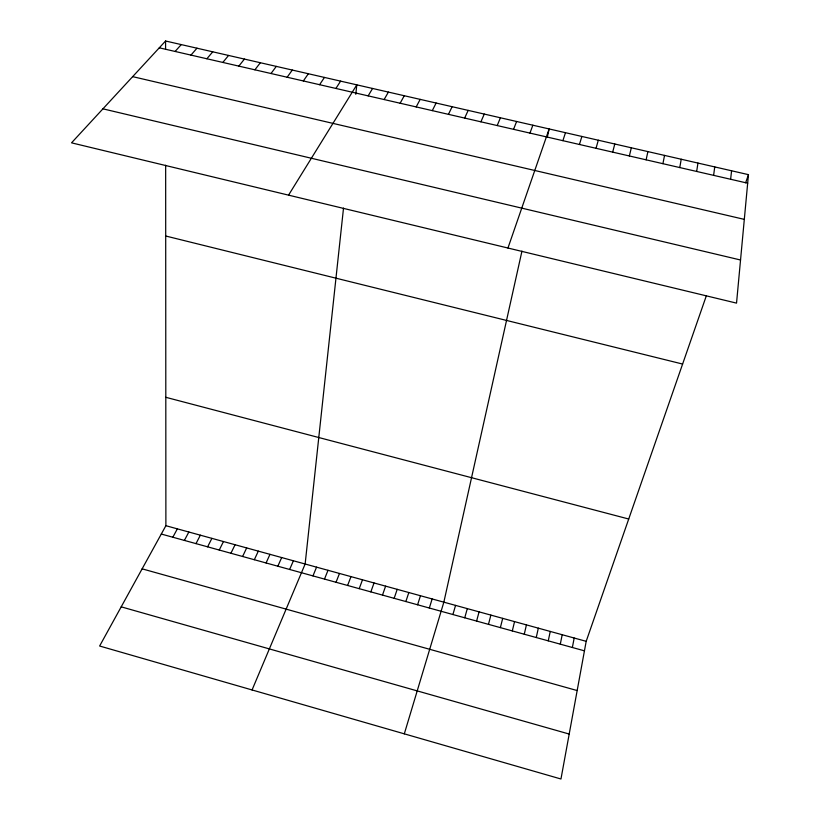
<?xml version="1.0" encoding="UTF-8"?>
<svg xmlns="http://www.w3.org/2000/svg" width="820" height="820" viewBox="0 0 820 820"><rect width="100%" height="100%" fill="white"/><g stroke="black" fill="none" stroke-linecap="round" stroke-linejoin="round"><path stroke-width="1.23" d="M748.465 174.65L736.534 303.123L71.535 142.834L165.578 41L748.465 174.65L745.636 182.788M343.518 208.095L305.142 564.006L252.068 689.958M355.788 94.31L356.803 84.849L288.548 195.139M730.62 179.262L731.583 170.775M713.615 175.347L714.743 166.911M696.662 171.452L697.963 163.067M679.77 167.567L681.225 159.234M706.42 295.569L586.187 641.322L560.962 779L99.63 646.016L165.886 525.702L165.66 165.23M572.36 647.492L574.184 638.021M662.919 163.682L664.538 155.4M560.296 644.172L562.202 634.721M548.262 640.84L550.251 631.441M646.119 159.818L647.902 151.587M521.961 251.104L443.845 602.167L404.311 733.849M547.309 137.155L549.144 128.945L507.949 248.029M536.249 637.529L538.33 628.161M524.267 634.219L526.43 624.881M629.37 155.964L631.328 147.784M512.305 630.918L514.55 621.621M500.374 627.628L502.701 618.362M612.683 152.13L614.785 143.992M488.474 624.348L490.883 615.102M476.594 621.068L479.085 611.864M596.037 148.297L598.303 140.22M464.735 617.798L467.308 608.624M452.917 614.528L455.561 605.396M579.443 144.484L581.872 136.448M429.331 608.02L432.15 598.948M417.585 604.781L420.476 595.74M562.889 140.671L565.482 132.686M405.859 601.542L408.832 592.532M394.164 598.313L397.208 589.334M382.489 595.095L385.615 586.146M370.835 591.876L374.043 582.969M529.956 133.096L532.856 125.214M359.211 588.668L362.502 579.791M347.608 585.47L350.981 576.624M336.036 582.272L339.48 573.457M513.556 129.324L516.61 121.483M324.484 579.084L328.01 570.3M497.207 125.562L500.415 117.772M312.963 575.906L316.561 567.153M289.644 569.47L293.396 560.777M480.909 121.811L484.271 114.072M277.847 566.21L281.68 557.559M266.08 562.961L269.985 554.341M464.653 118.07L468.179 110.382M254.333 559.722L258.32 551.132M242.607 556.493L246.676 547.924M448.458 114.349L452.127 106.702M230.922 553.264L235.063 544.736M219.247 550.046L223.47 541.548M432.304 110.628L436.117 103.033M207.614 546.827L211.898 538.361M195.99 543.619L200.357 535.193M416.191 106.928L420.168 99.374M184.397 540.421L188.846 532.016M172.835 537.233L177.356 528.859M400.139 103.228L404.26 95.725M384.129 99.548L388.393 92.086M368.159 95.879L372.577 88.457M335.903 88.447L340.607 81.129M319.595 84.706L324.454 77.428M303.349 80.965L308.351 73.738M287.143 77.234L292.299 70.059M271 73.523L276.299 66.389M254.897 69.813L260.34 62.73M238.835 66.123L244.421 59.081M222.835 62.443L228.565 55.442M206.876 58.763L212.749 51.814M190.957 55.104L196.974 48.195M175.101 51.455L181.251 44.598M159.285 47.816L747.676 183.188M132.666 76.639L744.314 219.381M102.93 108.834L740.542 260.001M165.701 236.006L682.609 364.049M165.804 397.3L628.714 519.019M165.886 525.702L586.187 641.322M161.294 534.045L584.445 650.834M142.137 568.844L577.167 690.553M121.206 606.841L569.193 734.054M165.578 41L165.578 49.333"/></g></svg>
